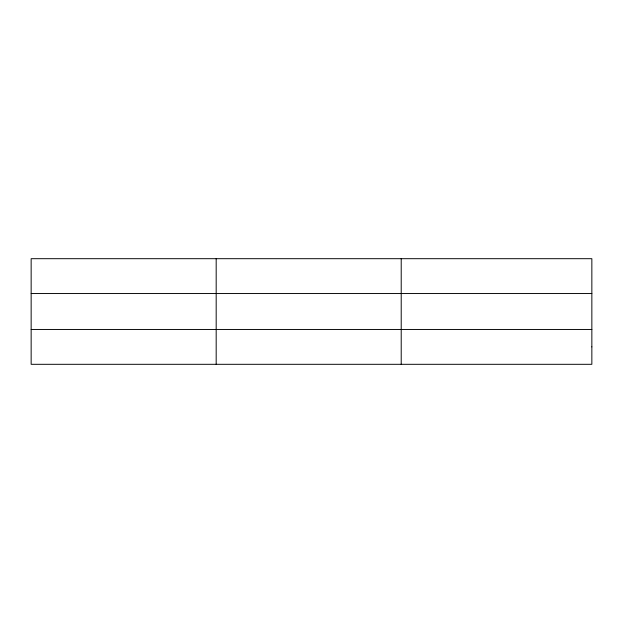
<?xml version="1.0" encoding="UTF-8"?>
<svg xmlns="http://www.w3.org/2000/svg" width="623" height="623" viewBox="0 0 623 623"><rect width="100%" height="100%" fill="white"/><g stroke="black" fill="none" stroke-linecap="round" stroke-linejoin="round"><path stroke-width="0.93" d="M216.181 364.307L216.181 258.693M401.212 364.307L401.212 258.693M31.15 293.542L591.85 293.542M31.15 329.458L591.85 329.458M591.85 346.879L591.85 364.307L31.15 364.307L31.15 258.693L591.85 258.693L591.85 346.879"/></g></svg>
